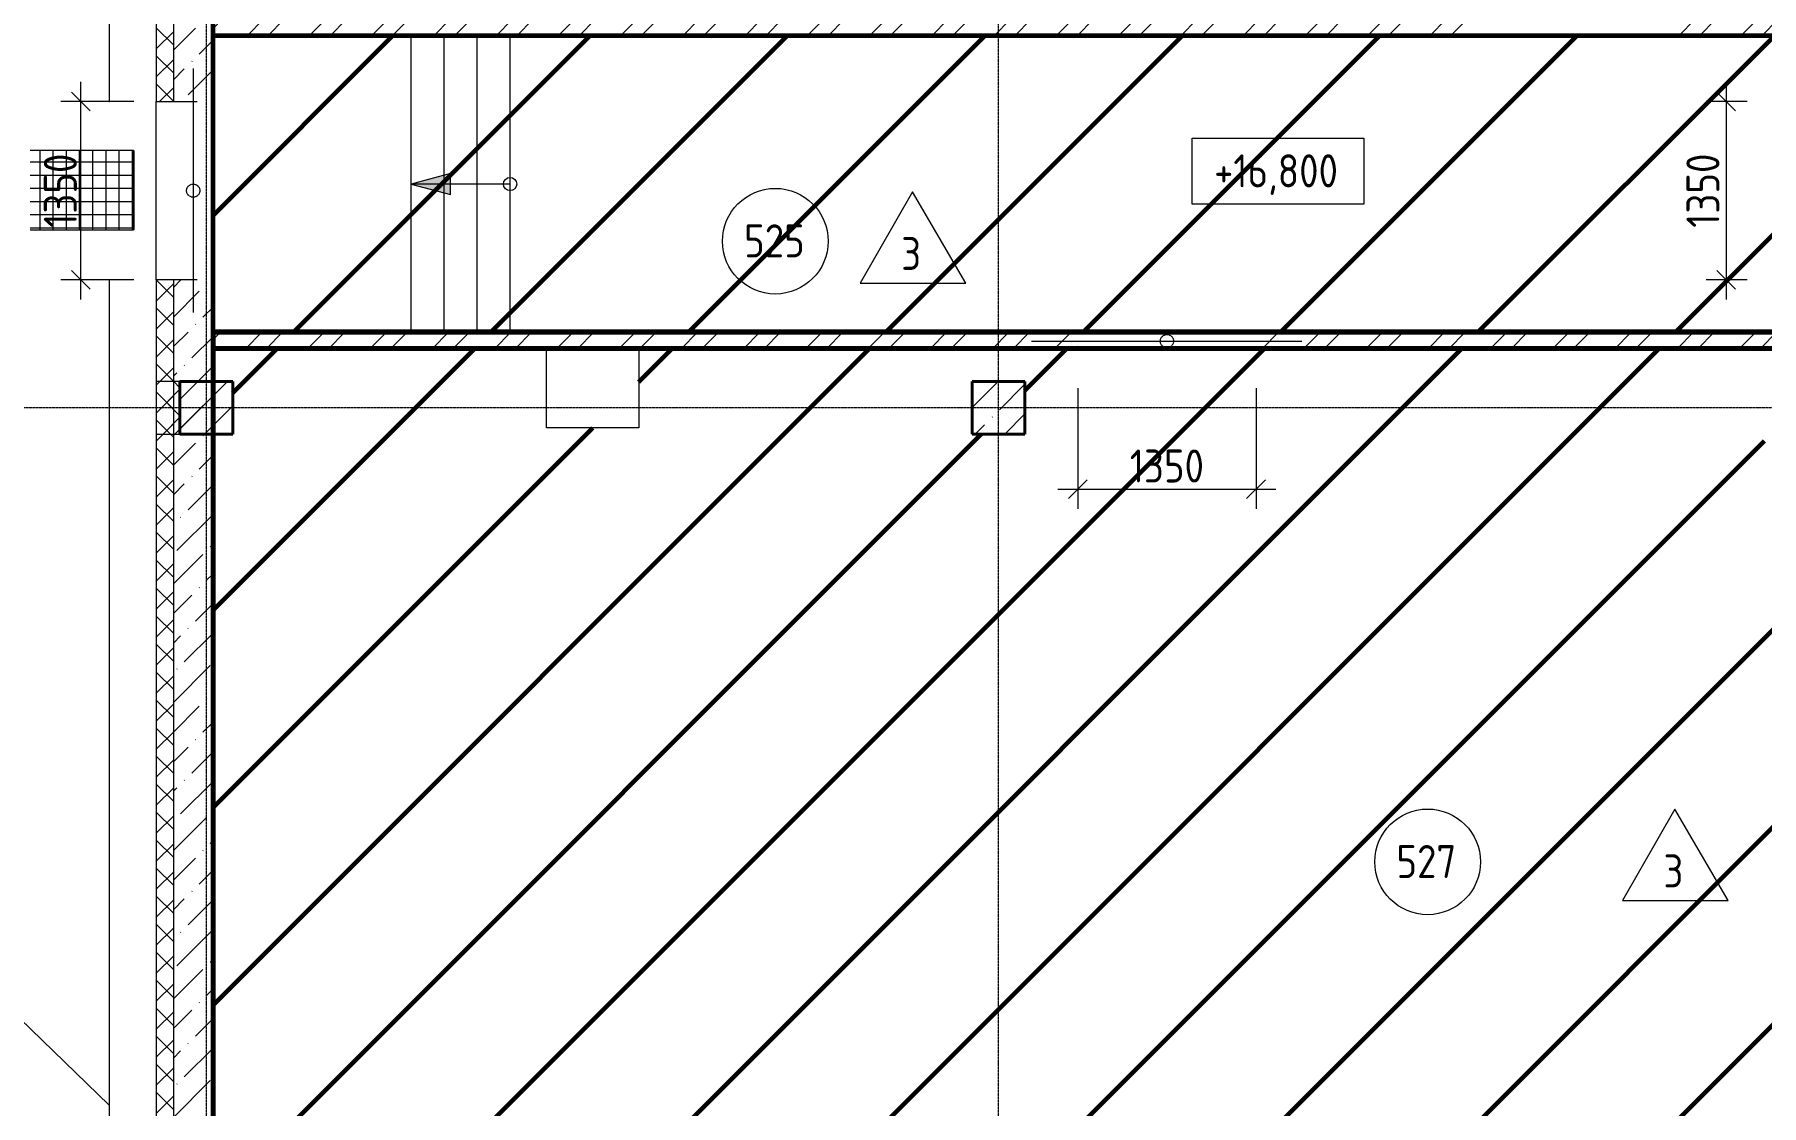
# Model space of a CAD drawing. Header units: millimetres. Extents: x -56773 to 323062, y -262288 to 76460.
# Drawn here: x -4492 to 8587, y -256592 to -248481 of the extents above; entities that cross this region are included whole.
import ezdxf

# ---------------------------------------------------------------- set-up
doc = ezdxf.new("R2010")
doc.units = ezdxf.units.MM
doc.linetypes.add('ADSK_Линия сетки', pattern=[25, 20, -2.5, 0, -2.5])
doc.linetypes.add('ADSK_Невидимые', pattern=[5, 3, -2])
for name, color, linetype, lineweight in [('1.1)Стяжка керамзит  2 этаж', 5, 'Continuous', 60), ('3.1 Штукатурка внешн стен', 5, 'Continuous', 60), ('Аннотация', 7, 'Continuous', 20), ('Лестницы', 7, 'Continuous', 9), ('Марки помещений', 7, 'Continuous', 20), ('Несущие колонны', 7, 'Continuous', 18), ('Обобщенные модели', 7, 'ADSK_Невидимые', 18), ('Оборудование', 7, 'Continuous', 18), ('Оси', 7, 'Continuous', 9), ('Отметки', 7, 'Continuous', 9), ('Панели витража', 7, 'Continuous', 9), ('Перекрытие', 7, 'Continuous', 18), ('Размеры', 7, 'Continuous', 9), ('Стены внутренние', 7, 'Continuous', 18), ('Стены наружные', 7, 'Continuous', 18), ('Стены несущие', 7, 'Continuous', 30), ('Стены отделка', 7, 'Continuous', 30), ('Стены штриховка', 7, 'Continuous', 9), ('Стрелки вверх', 7, 'Continuous', 18)]:
    doc.layers.add(name, color=color, linetype=linetype, lineweight=lineweight)
doc.styles.add('GOST Common_2', font='', dxfattribs={"width": 0.9, "height": 250})
doc.styles.get('GOST Common_2').set_extended_font_data('GOST Common')
doc.dimstyles.new('ADSK_Основной', dxfattribs={"dimscale": 304.8, "dimtxt": 251.428749, "dimasz": 0.463911, "dimexe": 0.492126, "dimexo": 0.984252, "dimgap": 0.164042, "dimtad": 1, "dimdec": 3, "dimrnd": 0.001, "dimdsep": 46, "dimtxsty": 'GOST Common_2', "dimblk1": 'OBLIQUE', "dimblk2": 'OBLIQUE', "dimsah": 1, "dimcen": 0.09, "dimdle": 0.492126, "dimazin": 2, "dimtfac": 1, "dimtdec": 4, "dimtix": 1, "dimtmove": 0, "dimatfit": 3, "dimfxl": 1, "dimtvp": 1, "dimtolj": 1, "dimtzin": 0, "dimlwd": 20, "dimlwe": 20, "dimarcsym": 2})
doc.dimstyles.new('ADSK_Основной_2_5_мм', dxfattribs={"dimscale": 304.8, "dimtxt": 251.428749, "dimasz": 0.463911, "dimexe": 0.492126, "dimexo": 0.984252, "dimgap": 0.098425, "dimtad": 1, "dimrnd": 0.01, "dimdsep": 46, "dimtxsty": 'GOST Common_2', "dimblk1": 'OBLIQUE', "dimblk2": 'OBLIQUE', "dimsah": 1, "dimcen": 0.09, "dimdle": 0.492126, "dimazin": 2, "dimtfac": 1, "dimtdec": 4, "dimtix": 1, "dimtmove": 0, "dimatfit": 3, "dimfxl": 1, "dimtvp": 1, "dimtolj": 1, "dimtzin": 0, "dimlwd": 20, "dimlwe": 20, "dimarcsym": 2})
pattern_1 = [(45, (9.36, -250313.7), (-224.506, 224.506), []), (45, (233.87, -250313.7), (-224.506, 224.506), [396.875, -79.375, 3.353, -76.022])]
pattern_2 = [(45, (9.36, -250313.7), (-106.066, 106.066), []), (135, (9.36, -250313.7), (-106.066, -106.066), [])]
pattern_3 = [(45, (9.36, -250313.7), (-235.732, 235.732), []), (45, (166.5, -250313.7), (-235.732, 235.732), [])]

# ---------------------------------------------------------------- blocks, each defined once
blk = doc.blocks.new('ADSK_КолоннаЖБ_Прямоугольная - 400x400 мм-1807143-Маркировочный 5-й')
at = {"layer": 'Несущие колонны', "lineweight": 40}
for p, q in [((-200, 200), (200, 200)), ((-200, -200), (-200, 200)), ((200, 200), (200, -200)), ((200, -200), (-200, -200))]:
    blk.add_line(p, q, dxfattribs=at)
blk = doc.blocks.new('Системная панель - 1_Алюминиевая панель RAL 1013-3095988-Маркировочный 5-й')
at = {"layer": 'Панели витража', "lineweight": 18}
for p, q in [((-1248, 2), (-8498, 2)), ((-1248, -2), (-1248, 2)), ((2157, 2), (102, 2)), ((102, 2), (102, -2)), ((-8498, -2), (-1248, -2)), ((102, -2), (2157, -2))]:
    blk.add_line(p, q, dxfattribs=at)
blk = doc.blocks.new('TN_Дорожка_ брусчатка - Дорожка_ брусчатка 50 мм-3128622-Маркировочный 5-й')
at = {"layer": 'Оборудование', "lineweight": 9}
h = blk.add_hatch(dxfattribs=at)
h.set_pattern_fill('FP_29', color=256, style=0, pattern_type=2)
h.set_pattern_definition([(0, (-4550.76, 654.41), (0, 100), []), (90, (-4550.76, 654.41), (-99.989, 6e-15), [])])
h.paths.add_polyline_path([(-3751, 354), (-3751, 954), (-4535, 954), (-4535, 354)])
at = {"layer": 'Оборудование'}
for p, q in [((-3751, 954), (-4536, 954)), ((-3751, 354), (-3751, 954)), ((-3751, 954), (-3750, 954)), ((-3750, 954), (-3750, 354)), ((-4536, 354), (-3751, 354)), ((-3750, 354), (-3751, 354))]:
    blk.add_line(p, q, dxfattribs=at)
blk = doc.blocks.new('BS_Перемычка металлическая - BS_Перемычка металлическая-3899641-Маркировочный 5-й')
at = {"layer": 'Обобщенные модели', "linetype": 'ADSK_Невидимые', "lineweight": 18}
blk.add_line((-1025, 0), (1025, 0), dxfattribs=at)
blk.add_circle((0, 0), 50, dxfattribs=at)
blk = doc.blocks.new('BS_Перемычка металлическая - BS_Перемычка металлическая-3930218-Маркировочный 5-й')
at = {"layer": 'Обобщенные модели', "linetype": 'ADSK_Невидимые', "lineweight": 18}
blk.add_line((-925, 0), (925, 0), dxfattribs=at)
blk.add_circle((0, 0), 50, dxfattribs=at)
blk = doc.blocks.new('ADSK_Марка_Помещение_ОдноЗначение - Номер-159740-Маркировочный 5-й')
at = {"layer": 'Марки помещений'}
blk.add_circle((0, 0), 4, dxfattribs=at)
blk = doc.blocks.new('ADSK_Марка_Помещение_ТипПола_ГОСТ21-501-2011 - Отделка пола-1456712-Маркировочный 5-й')
at = {"layer": 'Марки помещений'}
for p, q in [((0, 6.93), (-3.96, 0)), ((4.04, 0), (0, 6.93)), ((-3.96, 0), (4.04, 0))]:
    blk.add_line(p, q, dxfattribs=at)
blk = doc.blocks.new('_Oblique')
at = {"color": 0, "linetype": 'ByBlock', "lineweight": -2}
blk.add_line((-0.5, -0.5), (0.5, 0.5), dxfattribs=at)
blk = doc.blocks.new('*D6861')
at = {"layer": 'Defpoints', "color": 0, "transparency": 16777216}
for p in [(-4142, -248989), (-3441, -248989), (-3441, -250339)]:
    blk.add_point(p, dxfattribs=at)
at = {"layer": 'Размеры', "color": 0, "lineweight": 20, "transparency": 16777216}
for p, q in [((-4142, -250489), (-4142, -248839)), ((-3741, -248989), (-4292, -248989)), ((-3741, -250339), (-4292, -250339))]:
    blk.add_line(p, q, dxfattribs=at)
at = {"layer": 'Размеры', "color": 0, "lineweight": 20, "transparency": 16777216, "xscale": 141.4, "yscale": 141.4, "zscale": 141.4}
for p, rotation in [((-4142, -248989), 90), ((-4142, -250339), 270)]:
    blk.add_blockref('_Oblique', p, dxfattribs=dict(at, rotation=rotation))
at = {"layer": 'Размеры', "color": 0, "lineweight": 9, "transparency": 16777216, "insert": (-4297, -249664), "char_height": 250, "width": 700.59, "attachment_point": 5, "rotation": 90, "style": 'GOST Common_2'}
blk.add_mtext('\\A1;1350', dxfattribs=at)
blk = doc.blocks.new('*D6854')
at = {"layer": 'Defpoints', "color": 0, "transparency": 16777216}
for p in [(3409, -250859), (4759, -250859), (4759, -251924)]:
    blk.add_point(p, dxfattribs=at)
at = {"layer": 'Размеры', "color": 0, "lineweight": 20, "transparency": 16777216}
for p, q in [((3409, -251159), (3409, -252074)), ((4759, -251159), (4759, -252074)), ((3259, -251924), (4909, -251924))]:
    blk.add_line(p, q, dxfattribs=at)
at = {"layer": 'Размеры', "color": 0, "lineweight": 20, "transparency": 16777216, "xscale": 141.4, "yscale": 141.4, "zscale": 141.4, "rotation": 180}
blk.add_blockref('_Oblique', (3409, -251924), dxfattribs=at)
at = {"layer": 'Размеры', "color": 0, "lineweight": 20, "transparency": 16777216, "xscale": 141.4, "yscale": 141.4, "zscale": 141.4}
blk.add_blockref('_Oblique', (4759, -251924), dxfattribs=at)
at = {"layer": 'Размеры', "color": 0, "lineweight": 9, "transparency": 16777216, "insert": (4084, -251749), "char_height": 250, "width": 700.59, "attachment_point": 5, "style": 'GOST Common_2'}
blk.add_mtext('\\A1;1350', dxfattribs=at)
blk = doc.blocks.new('*D6857')
at = {"layer": 'Defpoints', "color": 0, "transparency": 16777216}
for p in [(8779, -248989), (8319, -250339), (8779, -250339)]:
    blk.add_point(p, dxfattribs=at)
at = {"layer": 'Размеры', "color": 0, "lineweight": 20, "transparency": 16777216}
for p, q in [((8319, -248839), (8319, -250489)), ((8479, -248989), (8169, -248989)), ((8479, -250339), (8169, -250339))]:
    blk.add_line(p, q, dxfattribs=at)
at = {"layer": 'Размеры', "color": 0, "lineweight": 20, "transparency": 16777216, "xscale": 141.4, "yscale": 141.4, "zscale": 141.4}
for p, rotation in [((8319, -248989), 90), ((8319, -250339), 270)]:
    blk.add_blockref('_Oblique', p, dxfattribs=dict(at, rotation=rotation))
at = {"layer": 'Размеры', "color": 0, "lineweight": 9, "transparency": 16777216, "insert": (8144, -249664), "char_height": 250, "width": 700.59, "attachment_point": 5, "rotation": 90, "style": 'GOST Common_2'}
blk.add_mtext('\\A1;1350', dxfattribs=at)
blk = doc.blocks.new('Высотные отметки - Рамка-12095-Маркировочный 5-й')
at = {"layer": 'Аннотация', "lineweight": 20}
for p, q in [((-6.5, 0), (-6.5, 5)), ((-6.5, 5), (6.5, 5)), ((6.5, 5), (6.5, 0)), ((6.5, 0), (-6.5, 0))]:
    blk.add_line(p, q, dxfattribs=at)

msp = doc.modelspace()

# ---------------------------------------------------------------- hatches: boundary and pattern name
at = {"layer": '1.1)Стяжка керамзит  2 этаж', "transparency": 33554687}
h = msp.add_hatch(dxfattribs=at)
h.set_pattern_fill('ANSI31', color=5, scale=333)
h.paths.add_polyline_path([(-3140.6385, -248488.7359), (8809.3615, -248488.7359), (8809.3615, -250738.7359), (-3140.6385, -250738.7359)])
h = msp.add_hatch(dxfattribs=at)
h.set_pattern_fill('ANSI31', color=5, scale=333)
h.paths.add_polyline_path([(15889.3615, -251628.7359), (8609.3615, -251628.7359), (8609.3615, -251508.7359), (8609.3615, -251108.7359), (8809.3615, -251108.7359), (8809.3615, -250858.7359), (84.3615, -250858.7359), (84.3615, -251458.7359), (-615.6385, -251458.7359), (-615.6385, -250858.7359), (-3140.6385, -250858.7359), (-3140.6385, -251108.7359), (-2990.6385, -251108.7359), (-2990.6385, -251508.7359), (-3140.6385, -251508.7359), (-3140.6385, -257108.7359), (-2990.6385, -257108.7359), (-2990.6385, -257258.7359), (2609.3615, -257258.7359), (2609.3615, -257108.7359), (3009.3615, -257108.7359), (3009.3615, -257258.7359), (8609.3615, -257258.7359), (8609.3615, -257108.7359), (9009.3615, -257108.7359), (9009.3615, -257258.7359), (14609.3615, -257258.7359), (14609.3615, -257108.7359), (15009.3615, -257108.7359), (15009.3615, -257258.7359), (15609.3615, -257258.7359), (15609.3615, -257108.7359), (15889.3615, -257108.7359)])
h.paths.add_polyline_path([(3009.3615, -251508.7359), (2609.3615, -251508.7359), (2609.3615, -251108.7359), (3009.3615, -251108.7359)], flags=16)
at = {"layer": 'Несущие колонны', "lineweight": 9}
h = msp.add_hatch(dxfattribs=at)
h.set_pattern_fill('FP_1', color=256, style=0, pattern_type=2)
h.set_pattern_definition(pattern_1)
h.paths.add_polyline_path([(-3390.6385, -251508.7359), (-2990.6385, -251508.7359), (-2990.6385, -251108.7359), (-3390.6385, -251108.7359)])
h = msp.add_hatch(dxfattribs=at)
h.set_pattern_fill('FP_1', color=256, style=0, pattern_type=2)
h.set_pattern_definition(pattern_1)
h.paths.add_polyline_path([(2609.3615, -251508.7359), (3009.3615, -251508.7359), (3009.3615, -251108.7359), (2609.3615, -251108.7359)])
at = {"layer": 'Стены внутренние', "lineweight": 9}
h = msp.add_hatch(dxfattribs=at)
h.set_pattern_fill('FP_2', color=256, style=0, pattern_type=2)
h.set_pattern_definition([(45, (9.36, -250313.7), (84.1895, 308.696), [396.875, -79.375, 3.353, -76.022])])
h.paths.add_polyline_path([(-3390.6385, -257108.7359), (-3140.6385, -257108.7359), (-3140.6385, -250338.7359), (-3440.6385, -250338.7359), (-3440.6385, -257108.7359)])
h.paths.add_polyline_path([(-3440.6385, -248988.7359), (-3140.6385, -248988.7359), (-3140.6385, -241108.7359), (-3440.6385, -241108.7359), (-3440.6385, -246183.7359), (-3374.1547, -246184.5933), (-3365.3935, -246189.1916), (-3360.7021, -246194.0018), (-3357.6483, -246199.4699), (-3356.249, -246204.0986), (-3355.6385, -246208.7359), (-3357.6585, -246218.0266), (-3360.7847, -246223.5775), (-3366.1006, -246228.8228), (-3371.2052, -246231.6568), (-3376.3102, -246233.029), (-3380.6385, -246233.7359), (-3405.6385, -246233.7359), (-3405.6385, -246883.7359), (-3374.1547, -246884.5933), (-3365.3935, -246889.1916), (-3360.7021, -246894.0018), (-3357.6483, -246899.4699), (-3356.249, -246904.0986), (-3355.6385, -246908.7359), (-3357.6585, -246918.0266), (-3360.7847, -246923.5775), (-3366.1006, -246928.8228), (-3371.2052, -246931.6568), (-3375.7971, -246932.9943), (-3380.6385, -246933.7359), (-3440.6385, -246933.7359), (-3440.6385, -247220.452)])
h.paths.add_polyline_path([(-3435.6385, -246883.7359), (-3435.6385, -246233.7359), (-3440.6385, -246233.7359), (-3440.6385, -246883.7359)])
h = msp.add_hatch(dxfattribs=at)
h.set_pattern_fill('FP_9', color=256, style=0, pattern_type=2)
h.set_pattern_definition(pattern_3)
h.paths.add_polyline_path([(6459.3615, -248488.7359), (6459.3615, -248368.7359), (-3140.6385, -248368.7359), (-3140.6385, -248488.7359), (5148.0505, -248488.7359)])
h.paths.add_polyline_path([(7809.3615, -248488.7359), (8809.3615, -248488.7359), (8809.3615, -248368.7359), (7809.3615, -248368.7359)])
h = msp.add_hatch(dxfattribs=at)
h.set_pattern_fill('FP_9', color=256, style=0, pattern_type=2)
h.set_pattern_definition(pattern_3)
h.paths.add_polyline_path([(-3140.6385, -250858.7359), (3409.3615, -250858.7359), (3409.3615, -250738.7359), (-3140.6385, -250738.7359)])
h.paths.add_polyline_path([(8809.3615, -250858.7359), (8809.3615, -250738.7359), (4759.3615, -250738.7359), (4759.3615, -250858.7359), (8035.8776, -250858.7359)])
at = {"layer": 'Стены наружные', "lineweight": 9}
h = msp.add_hatch(dxfattribs=at)
h.set_pattern_fill('FP_4', color=256, style=0, pattern_type=2)
h.set_pattern_definition(pattern_2)
h.paths.add_polyline_path([(-3440.6385, -257108.7359), (-3440.6385, -250338.7359), (-3570.6385, -250338.7359), (-3570.6385, -257108.7359), (-3515.4309, -257108.7359)])
h.paths.add_polyline_path([(-3570.6385, -248988.7359), (-3440.6385, -248988.7359), (-3440.6385, -246933.7359), (-3570.6385, -246933.7759), (-3570.6385, -247220.452)])
h.paths.add_polyline_path([(-3493.245, -246883.7359), (-3440.6385, -246883.7359), (-3440.6385, -246233.7359), (-3497.6385, -246233.7359), (-3497.6385, -246883.7359), (-3494.2365, -246883.7359)])
h.paths.add_polyline_path([(-3537.8263, -246883.7359), (-3527.6385, -246883.7359), (-3527.6385, -246233.7359), (-3570.6385, -246233.7359), (-3570.6385, -246883.7359)])
h.paths.add_polyline_path([(-3537.2076, -246183.7359), (-3440.6385, -246183.7359), (-3440.6385, -241108.7359), (-3570.6385, -241108.7359), (-3570.6385, -246183.7359), (-3537.8263, -246183.7359)])
h = msp.add_hatch(dxfattribs=at)
h.set_pattern_fill('FP_4', color=256, style=0, pattern_type=2)
h.set_pattern_definition(pattern_2)
h.paths.add_polyline_path([(-3515.4309, -251508.7359), (-3390.6385, -251508.7359), (-3390.6385, -251108.7359), (-3570.6385, -251108.7359), (-3570.6385, -251508.7359)])
at = {"layer": 'Стрелки вверх'}
msp.add_hatch(color=256, dxfattribs=at).paths.add_polyline_path([(-1340.6385, -249694.1206), (-1340.6385, -249533.3511), (-1640.6385, -249613.7359)])

# ---------------------------------------------------------------- linework, layer by layer
at = {"layer": '1.1)Стяжка керамзит  2 этаж'}
for points in [[(-3140.6385, -248488.7359), (8809.3615, -248488.7359), (8809.3615, -250738.7359), (-3140.6385, -250738.7359)], [(61559.3615, -250733.7359), (-3140.6385, -250733.7359), (-3140.6385, -250858.7359), (61559.3615, -250858.7359)], [(45509.3615, -250858.7359), (-3140.6385, -250858.7359), (-3140.6385, -257258.7359), (45509.3615, -257258.7359)]]:
    msp.add_lwpolyline(points, close=True, dxfattribs=at)
at = {"layer": '3.1 Штукатурка внешн стен'}
msp.add_lwpolyline([(-3140.6385, -257258.7359), (-3140.6385, -240958.7359), (8809.3615, -240958.7359), (8809.3615, -247708.7359), (12609.3615, -247708.7359), (12609.3615, -247483.7359)], dxfattribs=at)
at = {"layer": 'Лестницы'}
for p, q in [((-1640.6385, -250738.7359), (-1640.6385, -248488.7359)), ((-1640.6385, -250738.7359), (-1640.6385, -248488.7359)), ((-1390.6385, -250738.7359), (-1390.6385, -248488.7359)), ((-1390.6385, -250738.7359), (-1390.6385, -248488.7359)), ((-1140.6385, -250738.7359), (-1140.6385, -248488.7359)), ((-1140.6385, -250738.7359), (-1140.6385, -248488.7359)), ((-890.6385, -250738.7359), (-890.6385, -248488.7359)), ((-890.6385, -250738.7359), (-890.6385, -248488.7359))]:
    msp.add_line(p, q, dxfattribs=at)
at = {"layer": 'Несущие колонны', "lineweight": 9}
for p, q in [((-2990.6385, -251108.7359), (-3390.6385, -251108.7359)), ((-3390.6385, -251108.7359), (-3390.6385, -251508.7359)), ((-2990.6385, -251508.7359), (-2990.6385, -251108.7359)), ((3009.3615, -251108.7359), (2609.3615, -251108.7359)), ((2609.3615, -251508.7359), (2609.3615, -251108.7359)), ((3009.3615, -251108.7359), (3009.3615, -251508.7359)), ((-3390.6385, -251508.7359), (-2990.6385, -251508.7359)), ((3009.3615, -251508.7359), (2609.3615, -251508.7359))]:
    msp.add_line(p, q, dxfattribs=at)
at = {"layer": 'Оси', "color": 253, "linetype": 'ADSK_Линия сетки', "lineweight": 5, "true_color": 0xaaaaaa}
for p, q in [((-3190.6385, -261287.5872), (-3190.6385, -225812.7907)), ((2809.3615, -261287.5872), (2809.3615, -240286.2598)), ((62528.5982, -251308.7359), (-25230.7352, -251308.7359))]:
    msp.add_line(p, q, dxfattribs=at)
at = {"layer": 'Перекрытие'}
for p, q in [((-11398.2969, -249341.1049), (-3928.1385, -256589.2877)), ((-615.6385, -251458.7359), (-615.6385, -250858.7359)), ((84.3615, -250858.7359), (84.3615, -251458.7359)), ((84.3615, -251458.7359), (-615.6385, -251458.7359))]:
    msp.add_line(p, q, dxfattribs=at)
at = {"layer": 'Стены внутренние', "lineweight": 5}
msp.add_line((-3140.6385, -249103.7359), (-3140.6385, -250223.7359), dxfattribs=at)
at = {"layer": 'Стены наружные', "lineweight": 9}
msp.add_line((-3570.6385, -250338.7359), (-3570.6385, -248988.7359), dxfattribs=at)
at = {"layer": 'Стены несущие', "lineweight": 9}
for p, q in [((-3140.6385, -248988.7359), (-3140.6385, -248488.7359)), ((-3140.6385, -248488.7359), (6459.3615, -248488.7359)), ((7809.3615, -248488.7359), (8809.3615, -248488.7359)), ((-3440.6385, -248988.7359), (-3260.6385, -248988.7359)), ((-3260.6385, -250338.7359), (-3440.6385, -250338.7359)), ((-3140.6385, -250738.7359), (-3140.6385, -250338.7359)), ((3409.3615, -250738.7359), (-3140.6385, -250738.7359)), ((-3140.6385, -257108.7359), (-3140.6385, -250858.7359)), ((3409.3615, -250858.7359), (-3140.6385, -250858.7359)), ((8809.3615, -250738.7359), (4759.3615, -250738.7359)), ((4759.3615, -250858.7359), (8809.3615, -250858.7359))]:
    msp.add_line(p, q, dxfattribs=at)
at = {"layer": 'Стены отделка', "lineweight": 9}
for p, q in [((-3570.6385, -246933.7359), (-3570.6385, -248988.7359)), ((-3570.6385, -248988.7359), (-3440.6385, -248988.7359)), ((-3440.6385, -250338.7359), (-3570.6385, -250338.7359)), ((-3570.6385, -250338.7359), (-3570.6385, -257178.7359)), ((-3390.6385, -251108.7359), (-3570.6385, -251108.7359)), ((-3390.6385, -251508.7359), (-3390.6385, -251108.7359)), ((-3570.6385, -251508.7359), (-3390.6385, -251508.7359))]:
    msp.add_line(p, q, dxfattribs=at)
at = {"layer": 'Стены штриховка', "lineweight": 9}
for p, q in [((-3440.6385, -246933.7359), (-3440.6385, -248988.7359)), ((-3140.6385, -248368.7359), (-3140.6385, -248488.7359)), ((-3440.6385, -250338.7359), (-3440.6385, -257108.7359)), ((-3140.6385, -250858.7359), (-3140.6385, -250738.7359))]:
    msp.add_line(p, q, dxfattribs=at)
at = {"layer": 'Стрелки вверх'}
for p, q in [((-1340.6385, -249533.3511), (-1640.6385, -249613.7359)), ((-1340.6385, -249694.1206), (-1340.6385, -249533.3511)), ((-1390.6385, -249613.7359), (-1640.6385, -249613.7359)), ((-1640.6385, -249613.7359), (-1340.6385, -249694.1206)), ((-1140.6385, -249613.7359), (-1390.6385, -249613.7359)), ((-890.6385, -249613.7359), (-1140.6385, -249613.7359))]:
    msp.add_line(p, q, dxfattribs=at)
msp.add_circle((-890.6385, -249613.7359), 50, dxfattribs=at)

# ---------------------------------------------------------------- block references
at = {"layer": 'Марки помещений', "xscale": 99.99999999999993, "yscale": 99.99999999999993, "zscale": 99.99999999999993}
for name, p in [('ADSK_Марка_Помещение_ОдноЗначение - Номер-159740-Маркировочный 5-й', (1118.2027, -250046.4426)), ('ADSK_Марка_Помещение_ТипПола_ГОСТ21-501-2011 - Отделка пола-1456712-Маркировочный 5-й', (2157.0233, -250364.817)), ('ADSK_Марка_Помещение_ОдноЗначение - Номер-159740-Маркировочный 5-й', (6058.8746, -254747.0013)), ('ADSK_Марка_Помещение_ТипПола_ГОСТ21-501-2011 - Отделка пола-1456712-Маркировочный 5-й', (7930.3631, -255040.3757))]:
    msp.add_blockref(name, p, dxfattribs=at)
at = {"layer": 'Несущие колонны', "lineweight": 40, "rotation": 89.9999999999999}
for p in [(-3190.6385, -251308.7359), (2809.3615, -251308.7359)]:
    msp.add_blockref('ADSK_КолоннаЖБ_Прямоугольная - 400x400 мм-1807143-Маркировочный 5-й', p, dxfattribs=at)
at = {"layer": 'Обобщенные модели', "linetype": 'ADSK_Невидимые', "lineweight": 18, "rotation": 269.9999999999995}
msp.add_blockref('BS_Перемычка металлическая - BS_Перемычка металлическая-3930218-Маркировочный 5-й', (-3290.6385, -249663.7359), dxfattribs=at)
at = {"layer": 'Обобщенные модели', "linetype": 'ADSK_Невидимые', "lineweight": 18}
msp.add_blockref('BS_Перемычка металлическая - BS_Перемычка металлическая-3899641-Маркировочный 5-й', (4084.3615, -250803.2359), dxfattribs=at)
at = {"layer": 'Оборудование'}
msp.add_blockref('TN_Дорожка_ брусчатка - Дорожка_ брусчатка 50 мм-3128622-Маркировочный 5-й', (9.3615, -250313.7049), dxfattribs=at)
at = {"layer": 'Отметки', "lineweight": 20, "xscale": 99.99999999999993, "yscale": 99.99999999999993, "zscale": 99.99999999999993}
msp.add_blockref('Высотные отметки - Рамка-12095-Маркировочный 5-й', (4926.6571, -249765.4331), dxfattribs=at)
at = {"layer": 'Панели витража', "rotation": 89.99999999999862}
msp.add_blockref('Системная панель - 1_Алюминиевая панель RAL 1013-3095988-Маркировочный 5-й', (-3925.6385, -249090.331), dxfattribs=at)

# ---------------------------------------------------------------- texts
at = {"layer": 'Марки помещений', "lineweight": 9, "char_height": 250, "attachment_point": 1, "style": 'GOST Common_2'}
for s, insert, width in [('525', (881.9454, -249918.7175), 584.430187), ('\\fGOST Common|b0|i0|c204|p34|;\\W.9;3', (2071.691, -250014.8078), 194.810062), ('527', (5822.6173, -254619.2762), 584.430187), ('\\fGOST Common|b0|i0|c204|p34|;\\W.9;3', (7845.0308, -254690.3665), 194.810062)]:
    msp.add_mtext(s, dxfattribs=dict(at, insert=insert, width=width))
at = {"layer": 'Отметки', "lineweight": 20, "insert": (4441.4109, -249388.7261), "char_height": 250, "width": 1164.590943, "attachment_point": 1, "line_spacing_factor": 1.022761, "style": 'GOST Common_2'}
msp.add_mtext('+16,800', dxfattribs=at)

# ---------------------------------------------------------------- dimensions: what is measured, and where the dimension line sits
at = {"layer": 'Размеры', "lineweight": 9}
for base, p1, p2, dimstyle, picture, middle in [((-4142.3595, -248988.7359), (-3440.6385, -250338.7359), (-3440.6385, -248988.7359), 'ADSK_Основной_2_5_мм', '*D6861', (-4297.3595, -249663.7359)), ((8319.2949, -250338.7359), (8779.3615, -248988.7359), (8779.3615, -250338.7359), 'ADSK_Основной', '*D6857', (8144.2949, -249663.7359))]:
    dim = msp.add_linear_dim(base=base, p1=p1, p2=p2, angle=90, dimstyle=dimstyle, override={"dimpost": '<>', "dimfxl": 1350}, dxfattribs=at)
    dim.commit()
    dim.dimension.update_dxf_attribs({"geometry": picture, "text_midpoint": middle})
dim = msp.add_linear_dim(base=(4759.3615, -251924.371), p1=(3409.3615, -250858.7359), p2=(4759.3615, -250858.7359), dimstyle='ADSK_Основной', override={"dimpost": '<>', "dimfxl": 1350}, dxfattribs=at)
dim.commit()
dim.dimension.update_dxf_attribs({"geometry": '*D6854', "text_midpoint": (4084.3615, -251749.371)})

doc.saveas('drawing.dxf')
